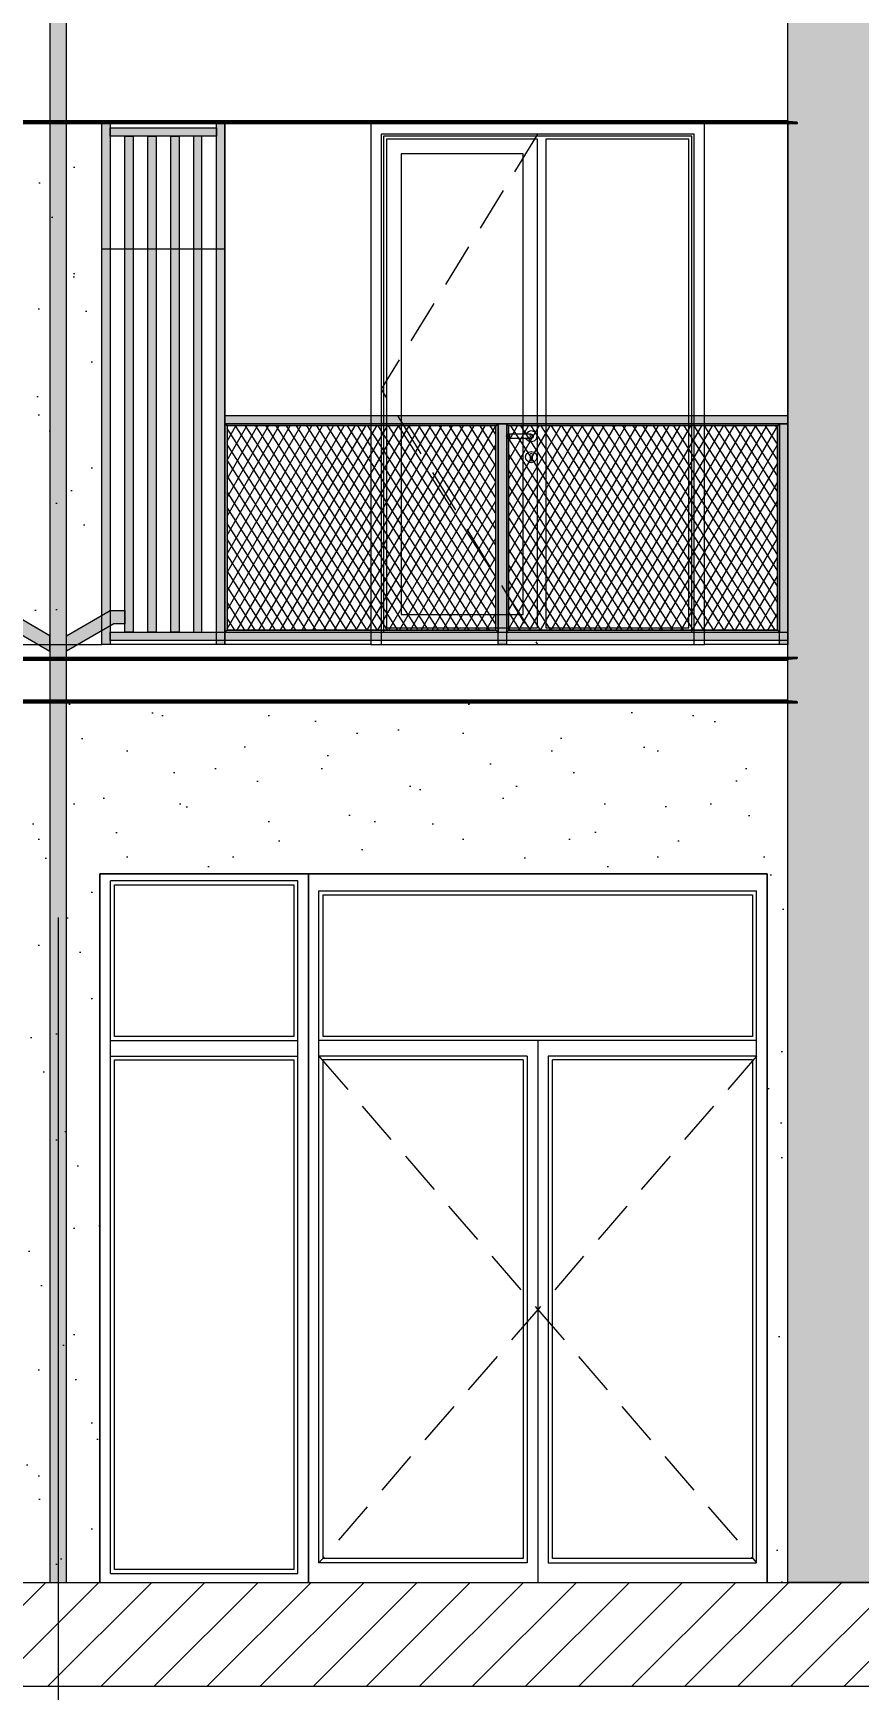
# Model space of a CAD drawing. Header units: metres. Extents: x 476297 to 476657, y 4620828 to 4621206.
# Drawn here: x 476562.96 to 476566.92, y 4621070.93 to 4621078.88 of the extents above; entities that cross this region are included whole.
import ezdxf

# ---------------------------------------------------------------- set-up
doc = ezdxf.new("R2010")
doc.units = ezdxf.units.M
doc.header["$MEASUREMENT"] = 0
doc.set_wipeout_variables(frame=1)
doc.linetypes.add('Hidden Line', pattern=[0.3175, 0.211667, -0.105833])
doc.linetypes.add('Wipeout_Contour', pattern=[1, 0, -1])
for name, color, linetype in [('0_Pen_No__250', 7, 'Continuous'), ('2D Drafting - General_Pen_No__30_Pen_No__9_Pen_No__9', 7, 'Continuous'), ('2D Drafting - General_Pen_No__7', 7, 'Continuous'), ('gegmebi_Pen_No__7', 7, 'Continuous'), ('New2D Drafting - General', 7, 'Continuous'), ('New2D Drafting - General_Pen_No__30_Pen_No__9_Pen_No__9', 7, 'Continuous'), ('NewG-Anno-Nplt', 7, 'Continuous'), ('NewStructural - Bearing', 7, 'Continuous'), ('Structural - Bearing', 7, 'Continuous'), ('zoma', 7, 'Continuous'), ('zoma_Pen_No__5_Pen_No__5', 7, 'Continuous')]:
    doc.layers.add(name, color=color, linetype=linetype)
doc.styles.add('GENERATED_STYLE_2', font='arial.ttf')
doc.dimstyles.new('GENERATED_STYLE__1', dxfattribs={"dimtxt": 0.2, "dimasz": 0.064421, "dimexe": 0.18, "dimexo": 0.003, "dimgap": 0.09, "dimtad": 1, "dimtih": 1, "dimtoh": 1, "dimzin": 0, "dimdsep": 46, "dimtxsty": 'GENERATED_STYLE_2', "dimblk": 'ARROWHEAD_2', "dimblk1": 'ARROWHEAD_2', "dimblk2": 'ARROWHEAD_2', "dimcen": 0.09, "dimclrd": 142, "dimclre": 142, "dimclrt": 142, "dimadec": 0, "dimazin": 0, "dimtfac": 1, "dimtdec": 4, "dimtmove": 0, "dimatfit": 3, "dimfxl": 1, "dimtolj": 1, "dimtzin": 0, "dimarcsym": 0})
pattern_1 = [(45, (476844.52715, 4621386.59104), (-0.25455844, 0.25455844), [0, -0.24, 0, -0.36]), (110, (476845.32715, 4621386.59104), (0.33828934, 0.12312725), [0, -0.176, 0, -0.304])]
pattern_2 = [(60, (476844.52715, 4621385.791044), (-0.038971143, 0.0225), []), (122.833095, (476844.52715, 4621385.791044), (0.0368060797, 0.01875), [])]

# ---------------------------------------------------------------- blocks, each defined once
blk = doc.blocks.new('*D706', base_point=(476844.5271, 4621385.791))
at = {"layer": 'zoma', "color": 142, "linetype": 'Continuous', "lineweight": 0, "transparency": 16777216}
for p, q in [((476542.2036, 4621069.5869), (476542.1547, 4621069.5021)), ((476542.1791, 4621069.4809), (476542.1791, 4621069.6081)), ((476583.9546, 4621069.5021), (476584.0035, 4621069.5869)), ((476583.979, 4621069.4809), (476583.979, 4621069.6081)), ((476542.1377, 4621069.5445), (476542.1791, 4621069.5445)), ((476542.1791, 4621069.5445), (476583.979, 4621069.5445)), ((476583.979, 4621069.5445), (476584.0205, 4621069.5445))]:
    blk.add_line(p, q, dxfattribs=at)
at = {"layer": 'zoma', "color": 142, "lineweight": 0, "transparency": 16777216, "insert": (476562.7371, 4621069.5845), "char_height": 0.2, "attachment_point": 7, "style": 'GENERATED_STYLE_2'}
blk.add_mtext('\\A1;{\\pql;\\fArial CYR|b0|i0|c204|p34;41,80}', dxfattribs=at)
blk = doc.blocks.new('ARROWHEAD_2')
at = {"color": 0, "linetype": 'Continuous', "lineweight": 0}
for p, q in [((0, 0), (-1, 0)), ((-0.38, -0.66), (0.38, 0.66))]:
    blk.add_line(p, q, dxfattribs=at)

msp = doc.modelspace()

# ---------------------------------------------------------------- hatches: boundary and pattern name
at = {"layer": 'New2D Drafting - General', "linetype": 'Continuous', "lineweight": 0}
h = msp.add_hatch(dxfattribs=at)
h.set_pattern_fill('BATT_INSULATION', style=0, pattern_type=2)
h.set_pattern_definition(pattern_2)
h.paths.add_polyline_path([(476565.179, 4621076.9955), (476563.889, 4621076.9955), (476563.889, 4621076.0155), (476565.179, 4621076.0155)])
h = msp.add_hatch(dxfattribs=at)
h.set_pattern_fill('BATT_INSULATION', style=0, pattern_type=2)
h.set_pattern_definition(pattern_2)
h.paths.add_polyline_path([(476566.529, 4621076.9955), (476565.239, 4621076.9955), (476565.239, 4621076.0155), (476566.529, 4621076.0155)])
at = {"layer": 'New2D Drafting - General_Pen_No__30_Pen_No__9_Pen_No__9', "linetype": 'Continuous', "lineweight": 0}
for points in [[(476563.839, 4621078.4256), (476563.839, 4621078.3855), (476563.329, 4621078.3855), (476563.329, 4621078.4256)], [(476563.399, 4621078.3855), (476563.439, 4621078.3855), (476563.439, 4621076.0055), (476563.399, 4621076.0055)], [(476563.509, 4621078.3855), (476563.549, 4621078.3855), (476563.549, 4621076.0055), (476563.509, 4621076.0055)], [(476563.619, 4621078.3855), (476563.659, 4621078.3855), (476563.659, 4621076.0055), (476563.619, 4621076.0055)], [(476563.729, 4621078.3855), (476563.729, 4621076.0055), (476563.769, 4621076.0055), (476563.769, 4621078.3855)], [(476563.839, 4621078.4456), (476563.879, 4621078.4456), (476563.879, 4621075.9455), (476563.839, 4621075.9455)], [(476566.579, 4621077.0455), (476566.579, 4621077.0055), (476563.879, 4621077.0055), (476563.879, 4621077.0455)], [(476563.889, 4621076.9955), (476563.879, 4621077.0055), (476565.189, 4621077.0055), (476565.179, 4621076.9955)], [(476563.879, 4621077.0055), (476563.889, 4621076.9955), (476563.889, 4621076.0155), (476563.879, 4621076.0055)], [(476565.189, 4621076.0055), (476565.179, 4621076.0155), (476565.179, 4621076.9955), (476565.189, 4621077.0055)], [(476565.229, 4621075.9455), (476565.189, 4621075.9455), (476565.189, 4621077.0055), (476565.229, 4621077.0055)], [(476565.229, 4621076.0055), (476565.239, 4621076.0155), (476565.239, 4621076.9955), (476565.229, 4621077.0055)], [(476565.239, 4621076.9955), (476565.229, 4621077.0055), (476566.539, 4621077.0055), (476566.529, 4621076.9955)], [(476566.539, 4621076.0055), (476566.529, 4621076.0155), (476566.529, 4621076.9955), (476566.539, 4621077.0055)], [(476566.579, 4621075.9455), (476566.539, 4621075.9455), (476566.539, 4621077.0055), (476566.579, 4621077.0055)], [(476566.579, 4621076.0055), (476566.579, 4621075.9655), (476563.329, 4621075.9655), (476563.329, 4621076.0055)], [(476563.889, 4621076.0155), (476563.879, 4621076.0055), (476565.189, 4621076.0055), (476565.179, 4621076.0155)], [(476565.239, 4621076.0155), (476565.229, 4621076.0055), (476566.539, 4621076.0055), (476566.529, 4621076.0155)]]:
    msp.add_hatch(color=255, dxfattribs=at).paths.add_polyline_path(points)

# ---------------------------------------------------------------- linework, layer by layer
at = {"layer": '2D Drafting - General_Pen_No__7', "color": 7, "linetype": 'Continuous', "lineweight": 0, "flags": 128}
for points in [[(476564.5831, 4621075.9455), (476566.179, 4621075.9455), (476566.179, 4621078.4455), (476564.579, 4621078.4455)], [(476564.579, 4621078.4455), (476564.579, 4621075.9455), (476564.5831, 4621075.9455)]]:
    msp.add_lwpolyline(points, dxfattribs=at)
for points in [[(476566.129, 4621078.3955), (476564.629, 4621078.3955), (476564.629, 4621075.9455), (476566.129, 4621075.9455)], [(476566.119, 4621078.3855), (476564.639, 4621078.3855), (476564.639, 4621076.0055), (476566.119, 4621076.0055)], [(476565.379, 4621078.3705), (476564.654, 4621078.3705), (476564.654, 4621076.0255), (476565.379, 4621076.0255)], [(476566.104, 4621078.3705), (476565.419, 4621078.3705), (476565.419, 4621076.0255), (476566.104, 4621076.0255)], [(476565.309, 4621078.3005), (476564.724, 4621078.3005), (476564.724, 4621076.0905), (476565.309, 4621076.0905)]]:
    msp.add_lwpolyline(points, close=True, dxfattribs=at)
at = {"layer": '2D Drafting - General_Pen_No__7', "color": 7, "linetype": 'Hidden Line', "lineweight": 0, "flags": 128}
msp.add_lwpolyline([(476565.379, 4621078.3955), (476564.629, 4621077.1714), (476565.3782, 4621075.9468)], dxfattribs=at)
at = {"layer": 'New2D Drafting - General', "color": 7, "linetype": 'Continuous', "lineweight": 0, "flags": 128}
for points in [[(476565.179, 4621076.9955), (476563.889, 4621076.9955), (476563.889, 4621076.0155), (476565.179, 4621076.0155)], [(476566.529, 4621076.9955), (476565.239, 4621076.9955), (476565.239, 4621076.0155), (476566.529, 4621076.0155)]]:
    msp.add_lwpolyline(points, close=True, dxfattribs=at)
at = {"layer": 'New2D Drafting - General_Pen_No__30_Pen_No__9_Pen_No__9', "color": 7, "linetype": 'Continuous', "lineweight": 0, "flags": 128}
for points in [[(476563.839, 4621078.4256), (476563.839, 4621078.3855), (476563.329, 4621078.3855), (476563.329, 4621078.4256)], [(476563.399, 4621078.3855), (476563.439, 4621078.3855), (476563.439, 4621076.0055), (476563.399, 4621076.0055)], [(476563.509, 4621078.3855), (476563.549, 4621078.3855), (476563.549, 4621076.0055), (476563.509, 4621076.0055)], [(476563.619, 4621078.3855), (476563.659, 4621078.3855), (476563.659, 4621076.0055), (476563.619, 4621076.0055)], [(476563.729, 4621078.3855), (476563.729, 4621076.0055), (476563.769, 4621076.0055), (476563.769, 4621078.3855)], [(476563.839, 4621078.4456), (476563.879, 4621078.4456), (476563.879, 4621075.9455), (476563.839, 4621075.9455)], [(476566.579, 4621077.0455), (476566.579, 4621077.0055), (476563.879, 4621077.0055), (476563.879, 4621077.0455)], [(476563.889, 4621076.9955), (476563.879, 4621077.0055), (476565.189, 4621077.0055), (476565.179, 4621076.9955)], [(476563.879, 4621077.0055), (476563.889, 4621076.9955), (476563.889, 4621076.0155), (476563.879, 4621076.0055)], [(476565.189, 4621076.0055), (476565.179, 4621076.0155), (476565.179, 4621076.9955), (476565.189, 4621077.0055)], [(476565.229, 4621075.9455), (476565.189, 4621075.9455), (476565.189, 4621077.0055), (476565.229, 4621077.0055)], [(476565.229, 4621076.0055), (476565.239, 4621076.0155), (476565.239, 4621076.9955), (476565.229, 4621077.0055)], [(476565.239, 4621076.9955), (476565.229, 4621077.0055), (476566.539, 4621077.0055), (476566.529, 4621076.9955)], [(476566.539, 4621076.0055), (476566.529, 4621076.0155), (476566.529, 4621076.9955), (476566.539, 4621077.0055)], [(476566.579, 4621075.9455), (476566.539, 4621075.9455), (476566.539, 4621077.0055), (476566.579, 4621077.0055)], [(476566.579, 4621076.0055), (476566.579, 4621075.9655), (476563.329, 4621075.9655), (476563.329, 4621076.0055)], [(476563.889, 4621076.0155), (476563.879, 4621076.0055), (476565.189, 4621076.0055), (476565.179, 4621076.0155)], [(476565.239, 4621076.0155), (476565.229, 4621076.0055), (476566.539, 4621076.0055), (476566.529, 4621076.0155)]]:
    msp.add_lwpolyline(points, close=True, dxfattribs=at)
at = {"layer": 'NewG-Anno-Nplt', "color": 7, "linetype": 'Continuous', "lineweight": 0, "flags": 128}
for points in [[(476563.879, 4621078.4455), (476564.579, 4621078.4455), (476564.579, 4621075.9455), (476563.879, 4621075.9455)], [(476566.179, 4621075.9455), (476566.179, 4621078.4455), (476566.579, 4621078.4455), (476566.579, 4621075.9455)]]:
    msp.add_lwpolyline(points, close=True, dxfattribs=at)
at = {"layer": 'NewStructural - Bearing', "color": 7, "linetype": 'Continuous', "lineweight": 0}
for p, q in [((476565.231, 4621076.9526), (476565.2281, 4621076.9455)), ((476565.2326, 4621076.9526), (476565.2298, 4621076.9455)), ((476565.2381, 4621076.9555), (476565.231, 4621076.9526)), ((476565.2374, 4621076.9526), (476565.2353, 4621076.9455)), ((476565.2392, 4621076.9555), (476565.2381, 4621076.9555)), ((476565.2425, 4621076.9555), (476565.2392, 4621076.9555)), ((476565.2474, 4621076.9555), (476565.2425, 4621076.9555)), ((476565.2446, 4621076.9526), (476565.2435, 4621076.9455)), ((476565.2531, 4621076.9555), (476565.2474, 4621076.9555)), ((476565.3331, 4621076.9555), (476565.2531, 4621076.9555)), ((476565.3238, 4621076.9555), (476565.3247, 4621076.959)), ((476565.3247, 4621076.959), (476565.3346, 4621076.9689)), ((476565.3388, 4621076.9555), (476565.3331, 4621076.9555)), ((476565.3346, 4621076.9689), (476565.3481, 4621076.9725)), ((476565.3437, 4621076.9555), (476565.3388, 4621076.9555)), ((476565.3416, 4621076.9526), (476565.3427, 4621076.9455)), ((476565.347, 4621076.9555), (476565.3437, 4621076.9555)), ((476565.3481, 4621076.9555), (476565.347, 4621076.9555)), ((476565.3481, 4621076.9725), (476565.3616, 4621076.9689)), ((476565.3481, 4621076.9555), (476565.3552, 4621076.9526)), ((476565.3488, 4621076.9526), (476565.3509, 4621076.9455)), ((476565.3536, 4621076.9526), (476565.3564, 4621076.9455)), ((476565.3552, 4621076.9526), (476565.3581, 4621076.9455)), ((476565.3616, 4621076.9689), (476565.3715, 4621076.959)), ((476565.3715, 4621076.959), (476565.3751, 4621076.9455)), ((476565.2281, 4621076.9455), (476565.231, 4621076.9385)), ((476565.2298, 4621076.9455), (476565.2326, 4621076.9385)), ((476565.231, 4621076.9385), (476565.2381, 4621076.9355)), ((476565.2353, 4621076.9455), (476565.2374, 4621076.9385)), ((476565.2392, 4621076.9355), (476565.2381, 4621076.9355)), ((476565.2425, 4621076.9355), (476565.2392, 4621076.9355)), ((476565.2474, 4621076.9355), (476565.2425, 4621076.9355)), ((476565.2435, 4621076.9455), (476565.2446, 4621076.9385)), ((476565.2531, 4621076.9355), (476565.2474, 4621076.9355)), ((476565.3331, 4621076.9355), (476565.2531, 4621076.9355)), ((476565.3247, 4621076.932), (476565.3238, 4621076.9355)), ((476565.3346, 4621076.9221), (476565.3247, 4621076.932)), ((476565.3388, 4621076.9355), (476565.3331, 4621076.9355)), ((476565.3481, 4621076.9185), (476565.3346, 4621076.9221)), ((476565.3346, 4621076.8689), (476565.3481, 4621076.8725)), ((476565.3437, 4621076.9355), (476565.3388, 4621076.9355)), ((476565.3427, 4621076.9455), (476565.3416, 4621076.9385)), ((476565.347, 4621076.9355), (476565.3437, 4621076.9355)), ((476565.3481, 4621076.9355), (476565.347, 4621076.9355)), ((476565.3552, 4621076.9385), (476565.3481, 4621076.9355)), ((476565.3616, 4621076.9221), (476565.3481, 4621076.9185)), ((476565.3481, 4621076.8725), (476565.3616, 4621076.8689)), ((476565.3509, 4621076.9455), (476565.3488, 4621076.9385)), ((476565.3564, 4621076.9455), (476565.3536, 4621076.9385)), ((476565.3581, 4621076.9455), (476565.3552, 4621076.9385)), ((476565.3715, 4621076.932), (476565.3616, 4621076.9221)), ((476565.3751, 4621076.9455), (476565.3715, 4621076.932)), ((476565.3211, 4621076.8455), (476565.3247, 4621076.859)), ((476565.3247, 4621076.832), (476565.3211, 4621076.8455)), ((476565.3247, 4621076.859), (476565.3346, 4621076.8689)), ((476565.3346, 4621076.8221), (476565.3247, 4621076.832)), ((476565.3481, 4621076.8185), (476565.3346, 4621076.8221)), ((476565.3414, 4621076.8572), (476565.3406, 4621076.8552)), ((476565.3406, 4621076.8552), (476565.3431, 4621076.8499)), ((476565.3414, 4621076.8572), (476565.3427, 4621076.8607)), ((476565.3481, 4621076.863), (476565.3427, 4621076.8607)), ((476565.3431, 4621076.8499), (476565.3431, 4621076.8484)), ((476565.3431, 4621076.8484), (476565.3431, 4621076.8455)), ((476565.3431, 4621076.8455), (476565.3431, 4621076.8426)), ((476565.3431, 4621076.8426), (476565.3431, 4621076.8369)), ((476565.3431, 4621076.8369), (476565.3431, 4621076.833)), ((476565.3431, 4621076.833), (476565.3446, 4621076.8295)), ((476565.3446, 4621076.8295), (476565.3481, 4621076.828)), ((476565.3535, 4621076.8607), (476565.3481, 4621076.863)), ((476565.3481, 4621076.828), (476565.3516, 4621076.8295)), ((476565.3616, 4621076.8221), (476565.3481, 4621076.8185)), ((476565.3516, 4621076.8295), (476565.3531, 4621076.833)), ((476565.3531, 4621076.8499), (476565.3556, 4621076.8552)), ((476565.3531, 4621076.8484), (476565.3531, 4621076.8499)), ((476565.3531, 4621076.8484), (476565.3531, 4621076.8455)), ((476565.3531, 4621076.8455), (476565.3531, 4621076.8426)), ((476565.3531, 4621076.8426), (476565.3531, 4621076.8369)), ((476565.3531, 4621076.8369), (476565.3531, 4621076.833)), ((476565.3548, 4621076.8572), (476565.3535, 4621076.8607)), ((476565.3548, 4621076.8572), (476565.3556, 4621076.8552)), ((476565.3616, 4621076.8689), (476565.3715, 4621076.859)), ((476565.3715, 4621076.832), (476565.3616, 4621076.8221)), ((476565.3715, 4621076.859), (476565.3751, 4621076.8455)), ((476565.3751, 4621076.8455), (476565.3715, 4621076.832))]:
    msp.add_line(p, q, dxfattribs=at)
at = {"layer": 'Structural - Bearing', "color": 7, "linetype": 'Continuous', "lineweight": 0}
for p, q in [((476566.579, 4621078.4599), (476566.579, 4621079.1311)), ((476566.5794, 4621078.4584), (476566.579, 4621078.4599)), ((476566.5805, 4621078.4571), (476566.5794, 4621078.4584)), ((476566.5822, 4621078.4562), (476566.5805, 4621078.4571)), ((476566.5835, 4621078.456), (476566.5822, 4621078.4562)), ((476566.6209, 4621078.452), (476566.5835, 4621078.456)), ((476566.6221, 4621078.4517), (476566.6209, 4621078.452)), ((476566.6238, 4621078.4509), (476566.6221, 4621078.4517)), ((476566.6249, 4621078.4496), (476566.6238, 4621078.4509)), ((476566.6253, 4621078.448), (476566.6249, 4621078.4496)), ((476566.6253, 4621078.4455), (476566.6253, 4621078.448)), ((476559.533, 4621075.8855), (476566.6253, 4621075.8855)), ((476559.533, 4621075.883), (476566.6253, 4621075.883)), ((476559.5375, 4621075.8791), (476566.6209, 4621075.8791)), ((476559.5749, 4621075.8751), (476566.5835, 4621075.8751)), ((476559.5793, 4621075.8711), (476566.579, 4621075.8711)), ((476566.579, 4621075.8711), (476566.5794, 4621075.8726)), ((476566.5794, 4621075.8726), (476566.5805, 4621075.8739)), ((476566.5805, 4621075.8739), (476566.5822, 4621075.8748)), ((476566.5822, 4621075.8748), (476566.5835, 4621075.8751)), ((476566.5835, 4621075.8751), (476566.6209, 4621075.8791)), ((476566.6209, 4621075.8791), (476566.6221, 4621075.8793)), ((476566.6221, 4621075.8793), (476566.6238, 4621075.8802)), ((476566.6238, 4621075.8802), (476566.6249, 4621075.8815)), ((476566.6249, 4621075.8815), (476566.6253, 4621075.883)), ((476566.6253, 4621075.883), (476566.6253, 4621075.8855)), ((476566.6221, 4621075.6717), (476566.6209, 4621075.672)), ((476566.6238, 4621075.6708), (476566.6221, 4621075.6717)), ((476566.6249, 4621075.6695), (476566.6238, 4621075.6708)), ((476566.6253, 4621075.668), (476566.6249, 4621075.6695)), ((476566.6253, 4621075.6655), (476566.6253, 4621075.668))]:
    msp.add_line(p, q, dxfattribs=at)

# ---------------------------------------------------------------- wipeouts: each hides what was drawn before it
at = {"color": 254, "linetype": 'Wipeout_Contour', "lineweight": 0, "ltscale": 18582342.93751911}
msp.add_wipeout([(476562.8693, 4621075.9455), (476563.289, 4621075.9455), (476563.289, 4621078.4455), (476562.8693, 4621078.4455)], dxfattribs=at).dxf.layer = 'New2D Drafting - General_Pen_No__30_Pen_No__9_Pen_No__9'
at = {"color": 254, "linetype": 'Wipeout_Contour', "lineweight": 0, "ltscale": 55746981.32727298}
msp.add_wipeout([(476559.5793, 4621075.6655), (476559.5793, 4621071.4455), (476559.6791, 4621071.4455), (476559.6791, 4621074.8455), (476562.8791, 4621074.8455), (476562.8791, 4621071.4455), (476563.2795, 4621071.4455), (476563.2795, 4621074.8455), (476566.4795, 4621074.8455), (476566.4795, 4621071.4455), (476566.579, 4621071.4455), (476566.579, 4621075.6655)], dxfattribs=at).dxf.layer = 'New2D Drafting - General_Pen_No__30_Pen_No__9_Pen_No__9'

# ---------------------------------------------------------------- next in the draw order: hatches: boundary and pattern name
at = {"layer": '0_Pen_No__250', "linetype": 'Continuous', "lineweight": 0}
for points in [[(476563.1195, 4621071.4455), (476563.1192, 4621082.3882), (476563.0392, 4621082.3882), (476563.0392, 4621082.2685), (476563.0392, 4621071.4455)], [(476563.0392, 4621075.9882), (476562.8293, 4621076.1095), (476562.7593, 4621076.1095), (476562.7593, 4621076.0455), (476562.8129, 4621076.0455), (476563.0392, 4621075.9147)], [(476563.1192, 4621075.9882), (476563.329, 4621076.1095), (476563.399, 4621076.1095), (476563.399, 4621076.0455), (476563.3454, 4621076.0455), (476563.1192, 4621075.9147)]]:
    msp.add_hatch(color=250, dxfattribs=at).paths.add_polyline_path(points)
at = {"layer": '2D Drafting - General_Pen_No__30_Pen_No__9_Pen_No__9', "linetype": 'Continuous', "lineweight": 0}
h = msp.add_hatch(dxfattribs=at)
h.set_pattern_fill('BRICK___RUNNING_BOND', color=252, style=0, pattern_type=2)
h.set_pattern_definition([(180, (476538.83115, 4621075.4791), (0, 0.06664), []), (90, (476538.83115, 4621075.4791), (0.2448, 0), [0.06664, -0.06664]), (90, (476538.70875, 4621075.54574), (0.2448, 0), [0.06664, -0.06664])])
h.paths.add_polyline_path([(476566.5793, 4621079.1455), (476566.5793, 4621081.6456), (476566.5793, 4621082.3455), (476566.5793, 4621084.8456), (476566.5793, 4621085.9451), (476584.0492, 4621085.9451), (476584.0492, 4621085.4855), (476584.0492, 4621075.8455), (476581.9786, 4621075.8455), (476581.9786, 4621075.8855), (476581.8293, 4621075.8855), (476581.8293, 4621078.4456), (476580.9293, 4621078.4456), (476580.9293, 4621075.8855), (476580.1291, 4621075.8855), (476580.1291, 4621078.4456), (476578.5291, 4621078.4456), (476578.5291, 4621075.8855), (476578.3888, 4621075.8855), (476578.3888, 4621078.8655), (476581.8293, 4621078.8655), (476581.9789, 4621078.8655), (476581.9789, 4621079.0855), (476581.8293, 4621079.0855), (476581.8293, 4621081.6456), (476580.9293, 4621081.6456), (476580.9293, 4621079.0855), (476580.1291, 4621079.0855), (476580.1291, 4621081.6456), (476578.5291, 4621081.6456), (476578.5291, 4621079.0855), (476578.3888, 4621079.0855), (476578.3888, 4621082.0655), (476581.9789, 4621082.0655), (476581.9789, 4621082.2855), (476581.8293, 4621082.2855), (476581.8293, 4621084.8456), (476580.9293, 4621084.8456), (476580.9293, 4621082.2855), (476580.1291, 4621082.2855), (476580.1291, 4621084.8456), (476578.5291, 4621084.8456), (476578.5291, 4621082.2855), (476578.3888, 4621082.2855), (476578.3888, 4621085.2655), (476581.9789, 4621085.2655), (476581.9789, 4621085.4855), (476577.5788, 4621085.4855), (476577.5788, 4621085.2655), (476577.5788, 4621075.8455), (476576.6792, 4621075.8455), (476576.6795, 4621085.4855), (476570.1796, 4621085.4855), (476570.1792, 4621071.4455), (476566.579, 4621071.4455), (476566.579, 4621079.1455)])
h.paths.add_polyline_path([(476569.1793, 4621076.8456), (476567.5793, 4621076.8456), (476567.5793, 4621078.4456), (476569.1793, 4621078.4456)], flags=0)
h.paths.add_polyline_path([(476567.5793, 4621080.0456), (476569.1793, 4621080.0456), (476569.1793, 4621081.6456), (476567.5793, 4621081.6456)], flags=0)
h.paths.add_polyline_path([(476567.5793, 4621083.2456), (476567.5793, 4621084.8456), (476569.1793, 4621084.8456), (476569.1793, 4621083.2456)], flags=0)
at = {"layer": '2D Drafting - General_Pen_No__7', "linetype": 'Continuous', "lineweight": 0}
h = msp.add_hatch(dxfattribs=at)
h.set_pattern_fill('MASONRY_BLOCK', style=0, pattern_type=2)
h.set_pattern_definition([(45, (476844.52715, 4621385.79104), (-0.12727922, 0.12727922), [])])
h.paths.add_polyline_path([(476535.3314, 4621070.9455), (476535.3314, 4621071.4455), (476587.3713, 4621071.4455), (476587.3713, 4621070.9455)])
at = {"layer": 'New2D Drafting - General_Pen_No__30_Pen_No__9_Pen_No__9', "linetype": 'Continuous', "lineweight": 0}
h = msp.add_hatch(dxfattribs=at)
h.set_pattern_fill('CUT_STONE', color=8, style=0, pattern_type=2)
h.set_pattern_definition(pattern_1)
h.paths.add_polyline_path([(476562.8693, 4621075.9455), (476563.289, 4621075.9455), (476563.289, 4621078.4455), (476562.8693, 4621078.4455)])
msp.add_hatch(color=255, dxfattribs=at).paths.add_polyline_path([(476563.289, 4621078.4455), (476563.329, 4621078.4455), (476563.329, 4621075.9455), (476563.289, 4621075.9455)])
h = msp.add_hatch(dxfattribs=at)
h.set_pattern_fill('CUT_STONE', color=8, style=0, pattern_type=2)
h.set_pattern_definition(pattern_1)
h.paths.add_polyline_path([(476559.5793, 4621075.6655), (476559.5793, 4621071.4455), (476559.6791, 4621071.4455), (476559.6791, 4621074.8455), (476562.8791, 4621074.8455), (476562.8791, 4621071.4455), (476563.2795, 4621071.4455), (476563.2795, 4621074.8455), (476566.4795, 4621074.8455), (476566.4795, 4621071.4455), (476566.579, 4621071.4455), (476566.579, 4621075.6655)])

# ---------------------------------------------------------------- next in the draw order: linework, layer by layer
at = {"layer": '0_Pen_No__250', "color": 7, "linetype": 'Continuous', "lineweight": 0, "flags": 128}
for points in [[(476563.1195, 4621071.4455), (476563.1192, 4621082.3882), (476563.0392, 4621082.3882), (476563.0392, 4621082.2685), (476563.0392, 4621071.4455)], [(476563.0392, 4621075.9882), (476562.8293, 4621076.1095), (476562.7593, 4621076.1095), (476562.7593, 4621076.0455), (476562.8129, 4621076.0455), (476563.0392, 4621075.9147)], [(476563.1192, 4621075.9882), (476563.329, 4621076.1095), (476563.399, 4621076.1095), (476563.399, 4621076.0455), (476563.3454, 4621076.0455), (476563.1192, 4621075.9147)]]:
    msp.add_lwpolyline(points, close=True, dxfattribs=at)
at = {"layer": '2D Drafting - General_Pen_No__30_Pen_No__9_Pen_No__9', "color": 7, "linetype": 'Continuous', "lineweight": 0, "flags": 128}
msp.add_lwpolyline([(476570.1792, 4621071.4455), (476566.579, 4621071.4455), (476566.579, 4621079.1455), (476566.5793, 4621079.1455), (476566.5793, 4621081.6456), (476566.5793, 4621082.3455), (476566.5793, 4621084.8456), (476566.5793, 4621085.9451), (476584.0492, 4621085.9451)], dxfattribs=at)
at = {"layer": '2D Drafting - General_Pen_No__7', "color": 7, "linetype": 'Continuous', "lineweight": 0, "flags": 128}
for points in [[(476564.2795, 4621074.8455), (476563.2795, 4621074.8455), (476563.2795, 4621071.4455), (476564.2795, 4621071.4455)], [(476566.4795, 4621074.8455), (476564.2795, 4621074.8455), (476564.2795, 4621071.4455), (476566.4795, 4621071.4455)], [(476563.3495, 4621074.7927), (476564.2094, 4621074.7927), (476564.2094, 4621074.0655), (476563.3495, 4621074.0655)], [(476563.3495, 4621073.9527), (476564.2094, 4621073.9527), (476564.2094, 4621071.5077), (476563.3495, 4621071.5077)], [(476535.3314, 4621070.9455), (476535.3314, 4621071.4455), (476587.3713, 4621071.4455), (476587.3713, 4621070.9455)]]:
    msp.add_lwpolyline(points, close=True, dxfattribs=at)
for points in [[(476564.2291, 4621074.8127), (476563.3295, 4621074.8127)], [(476563.3295, 4621071.4877), (476563.3295, 4621074.8127)], [(476563.3295, 4621071.4877), (476564.2291, 4621071.4877), (476564.2291, 4621074.8127)], [(476565.3295, 4621073.9715), (476565.3295, 4621071.5398), (476564.3295, 4621071.5398), (476564.3295, 4621074.7648), (476566.4295, 4621074.7648)], [(476564.3495, 4621074.0655), (476564.3495, 4621074.7448), (476566.4095, 4621074.7448)], [(476565.4295, 4621073.9715), (476565.4295, 4621071.5398), (476566.4295, 4621071.5398), (476566.4295, 4621074.7648)], [(476566.4095, 4621074.7448), (476566.4095, 4621074.0655)], [(476565.3795, 4621074.0455), (476565.3795, 4621072.8955), (476565.3795, 4621071.4455)], [(476565.3095, 4621073.9527), (476565.3095, 4621071.5598), (476564.3495, 4621071.5598), (476564.3495, 4621073.9527)], [(476566.4095, 4621073.9527), (476566.4095, 4621071.5598), (476565.4495, 4621071.5598), (476565.4495, 4621073.9527)]]:
    msp.add_lwpolyline(points, dxfattribs=at)
at = {"layer": '2D Drafting - General_Pen_No__7', "color": 7, "linetype": 'Hidden Line', "lineweight": 0, "flags": 128}
for points in [[(476566.4295, 4621073.9715), (476564.3295, 4621071.5398)], [(476564.3295, 4621073.9715), (476566.4295, 4621071.5398)]]:
    msp.add_lwpolyline(points, dxfattribs=at)
at = {"layer": 'gegmebi_Pen_No__7', "color": 7, "linetype": 'Continuous', "lineweight": 0}
for p, q in [((476563.3295, 4621074.0455), (476564.2291, 4621074.0455)), ((476566.4295, 4621074.0455), (476564.3295, 4621074.0455)), ((476566.4095, 4621074.0655), (476564.3495, 4621074.0655)), ((476563.3295, 4621073.9715), (476564.2291, 4621073.9715)), ((476565.3295, 4621073.9715), (476564.3295, 4621073.9715)), ((476565.3095, 4621073.9527), (476564.3495, 4621073.9527)), ((476566.4295, 4621073.9715), (476565.4295, 4621073.9715)), ((476566.4095, 4621073.9527), (476565.4495, 4621073.9527))]:
    msp.add_line(p, q, dxfattribs=at)
at = {"layer": 'New2D Drafting - General_Pen_No__30_Pen_No__9_Pen_No__9', "color": 7, "linetype": 'Continuous', "lineweight": 0, "flags": 128}
for points in [[(476562.8693, 4621075.9455), (476563.289, 4621075.9455), (476563.289, 4621078.4455), (476562.8693, 4621078.4455)], [(476563.289, 4621078.4455), (476563.329, 4621078.4455), (476563.329, 4621075.9455), (476563.289, 4621075.9455)], [(476563.879, 4621075.9455), (476563.289, 4621075.9455), (476563.289, 4621077.8452), (476563.879, 4621077.8452)], [(476559.5793, 4621075.6655), (476559.5793, 4621071.4455), (476559.6791, 4621071.4455), (476559.6791, 4621074.8455), (476562.8791, 4621074.8455), (476562.8791, 4621071.4455), (476563.2795, 4621071.4455), (476563.2795, 4621074.8455), (476566.4795, 4621074.8455), (476566.4795, 4621071.4455), (476566.579, 4621071.4455), (476566.579, 4621075.6655)]]:
    msp.add_lwpolyline(points, close=True, dxfattribs=at)
at = {"layer": 'Structural - Bearing', "color": 7, "linetype": 'Continuous', "lineweight": 0}
for p, q in [((476559.533, 4621078.448), (476566.6253, 4621078.448)), ((476559.533, 4621078.4455), (476566.6253, 4621078.4455)), ((476559.5375, 4621078.452), (476566.6209, 4621078.452)), ((476559.5749, 4621078.456), (476566.5835, 4621078.456)), ((476559.5793, 4621078.4599), (476566.579, 4621078.4599)), ((476566.579, 4621075.6799), (476566.579, 4621075.8711)), ((476559.5793, 4621075.6799), (476566.579, 4621075.6799)), ((476566.5794, 4621075.6784), (476566.579, 4621075.6799)), ((476559.533, 4621075.668), (476566.6253, 4621075.668)), ((476559.533, 4621075.6655), (476566.6253, 4621075.6655)), ((476559.5375, 4621075.672), (476566.6209, 4621075.672)), ((476559.5749, 4621075.676), (476566.5835, 4621075.676)), ((476566.5805, 4621075.6771), (476566.5794, 4621075.6784)), ((476566.5822, 4621075.6762), (476566.5805, 4621075.6771)), ((476566.5835, 4621075.676), (476566.5822, 4621075.6762)), ((476566.6209, 4621075.672), (476566.5835, 4621075.676))]:
    msp.add_line(p, q, dxfattribs=at)
at = {"layer": 'zoma_Pen_No__5_Pen_No__5', "color": 142, "linetype": 'Continuous', "lineweight": 0}
msp.add_line((476563.0792, 4621074.6365), (476563.0792, 4621068.3538), dxfattribs=at)

# ---------------------------------------------------------------- next in the draw order: dimensions: what is measured, and where the dimension line sits
at = {"layer": 'zoma', "color": 142, "linetype": 'Continuous', "lineweight": 0}
dim = msp.add_linear_dim(base=(476583.979, 4621069.5445), p1=(476542.1791, 4621071.4455), p2=(476583.979, 4621071.4455), dimstyle='GENERATED_STYLE__1', dxfattribs=at)
dim.commit()
dim.dimension.update_dxf_attribs({"geometry": '*D706', "text_midpoint": (476563.0731, 4621069.6845), "dimtype": 160})

doc.saveas('drawing.dxf')
